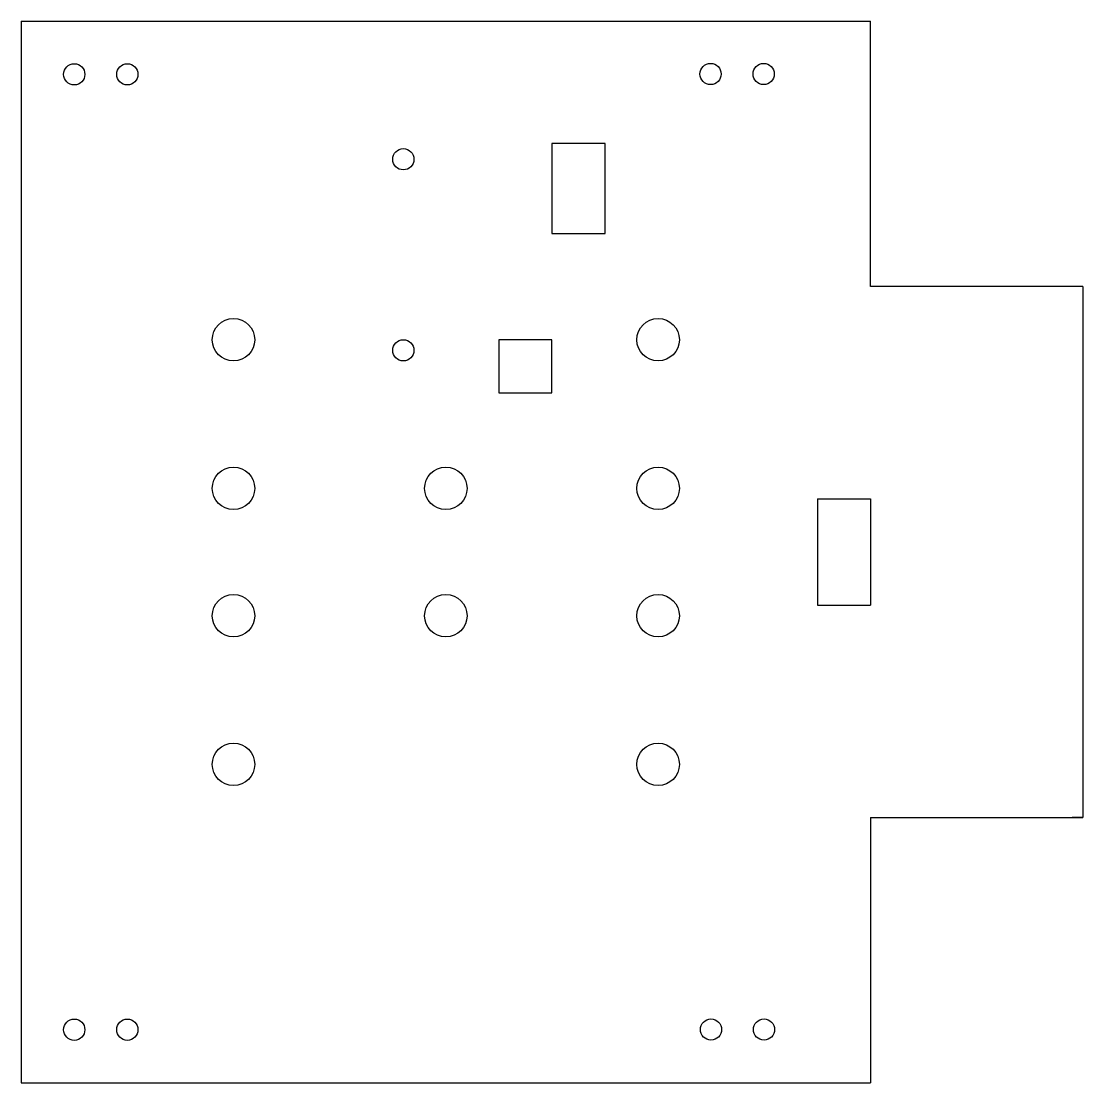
# Model space of a CAD drawing. Header units: millimetres. Extents: x 1658 to 1758, y 1444 to 1544.
import ezdxf

# ---------------------------------------------------------------- set-up
doc = ezdxf.new("R2010")
doc.units = ezdxf.units.MM

msp = doc.modelspace()

# ---------------------------------------------------------------- linework, layer by layer
for p, q in [((1658.42, 1543.64), (1658.42, 1443.64)), ((1658.42, 1543.64), (1663.42, 1543.64)), ((1658.42, 1543.64), (1658.42, 1493.64)), ((1658.42, 1543.64), (1738.42, 1543.64)), ((1658.42, 1543.64), (1694.42, 1543.64)), ((1738.42, 1518.64), (1738.42, 1543.64)), ((1713.42, 1532.14), (1708.42, 1532.14)), ((1708.42, 1532.14), (1708.42, 1523.64)), ((1713.42, 1523.64), (1713.42, 1532.14)), ((1708.42, 1523.64), (1713.42, 1523.64)), ((1758.42, 1518.64), (1738.42, 1518.64)), ((1758.42, 1518.64), (1758.42, 1468.64)), ((1758.42, 1518.64), (1758.42, 1517.64)), ((1708.42, 1513.64), (1703.42, 1513.64)), ((1703.42, 1513.64), (1703.42, 1508.64)), ((1708.42, 1508.64), (1708.42, 1513.64)), ((1703.42, 1508.64), (1708.42, 1508.64)), ((1733.42, 1498.64), (1733.42, 1488.64)), ((1733.42, 1498.64), (1738.42, 1498.64)), ((1738.42, 1498.64), (1738.42, 1488.64)), ((1733.42, 1488.64), (1738.42, 1488.64)), ((1738.42, 1468.64), (1758.42, 1468.64)), ((1738.42, 1468.64), (1738.42, 1443.64)), ((1758.42, 1468.64), (1757.42, 1468.64)), ((1658.42, 1443.64), (1663.42, 1443.64)), ((1658.42, 1443.64), (1738.42, 1443.64))]:
    msp.add_line(p, q)
for centre, radius in [((1663.42, 1538.64), 1), ((1668.42, 1538.64), 1), ((1723.36, 1538.67), 1), ((1728.36, 1538.67), 1), ((1694.42, 1530.64), 1), ((1678.42, 1513.64), 2), ((1718.42, 1513.64), 2), ((1694.42, 1512.64), 1), ((1678.42, 1499.64), 2), ((1698.42, 1499.64), 2), ((1718.42, 1499.64), 2), ((1678.42, 1487.64), 2), ((1698.42, 1487.64), 2), ((1718.42, 1487.64), 2), ((1678.42, 1473.64), 2), ((1718.42, 1473.64), 2), ((1663.42, 1448.64), 1), ((1668.42, 1448.64), 1), ((1723.4, 1448.66), 1), ((1728.4, 1448.66), 1)]:
    msp.add_circle(centre, radius)

doc.saveas('drawing.dxf')
